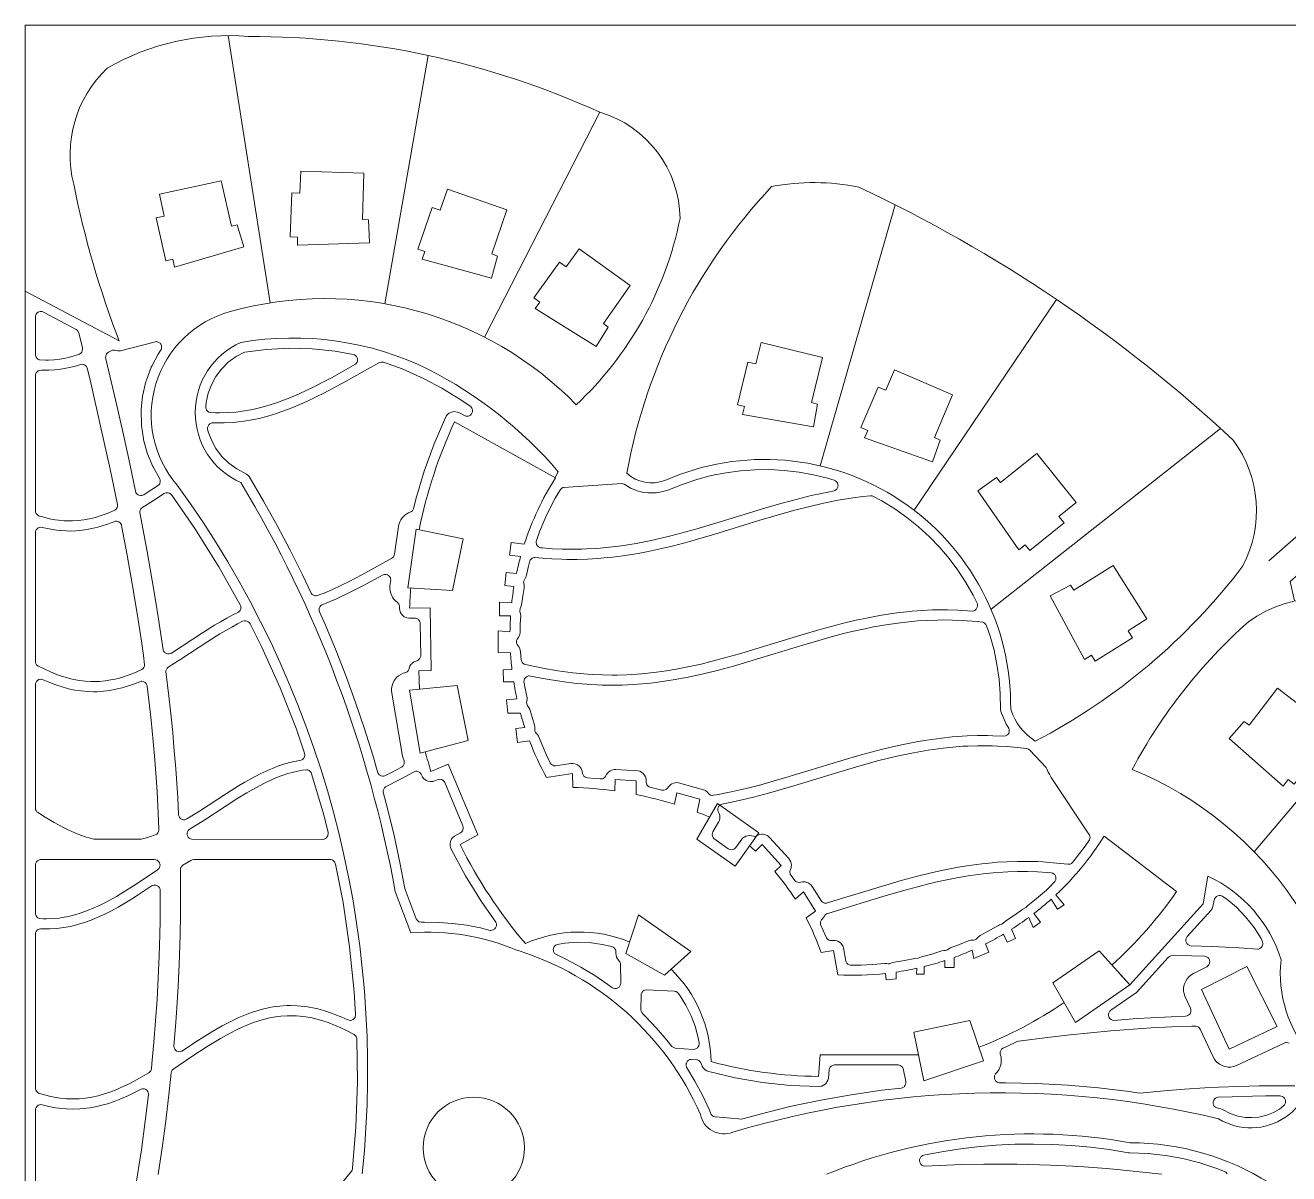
# Model space of a CAD drawing. Header units: inches. Extents: x 36 to 188, y -75 to 56.
# Drawn here: x 146.25 to 173.69, y -15.04 to 9.9 of the extents above; entities that cross this region are included whole.
import ezdxf

# ---------------------------------------------------------------- set-up
doc = ezdxf.new("R2010")
doc.units = ezdxf.units.IN
doc.layers.add('01_ORIGINAL_PLAN', color=7, linetype='CONTINUOUS', lineweight=20)
doc.layers.add('02_CONCEPT_CLOSED_AREAS', color=7, linetype='CONTINUOUS', lineweight=15)

# ---------------------------------------------------------------- blocks, each defined once
blk = doc.blocks.new('06_WAVES')
at = {"layer": '01_ORIGINAL_PLAN'}
for p, q in [((36.248, 17.906), (36.248, 55.9)), ((36.248, 55.9), (71.442, 55.9))]:
    blk.add_line(p, q, dxfattribs=at)
for points in [[(40.658, 55.675), (41.569, 49.871)], [(45, 55.245), (44.06, 49.85)], [(48.726, 54.013), (46.225, 49.126)], [(55.143, 52), (53.51, 46.333)], [(63.257, 44.272), (68.329, 48.719), (68.329, 49.231), (68.73, 49.6), (69.33, 49.6), (71.442, 51.512), (71.442, 50.696), (69.711, 49.177), (69.725, 48.651), (69.304, 48.218), (68.761, 48.218), (63.72, 43.82), (63.817, 43.397)], [(38.284, 49.049), (36.248, 50.129)], [(55.552, 45.371), (58.647, 49.945)], [(62.206, 47.145), (57.223, 43.22)], [(47.087, 44.63), (46.802, 44.667), (46.766, 44.393), (47.006, 44.362)], [(46.916, 43.993), (46.696, 44.016), (46.666, 43.73), (46.862, 43.709)], [(46.813, 43.357), (46.546, 43.371), (46.546, 43.074), (46.789, 43.074)], [(45.044, 43.247), (44.595, 43.241)], [(44.807, 41.482), (44.799, 41.881), (45.061, 41.886), (45.044, 43.247)], [(46.775, 42.728), (46.519, 42.748), (46.519, 42.277), (46.786, 42.274)], [(66.604, 42.276), (62.941, 37.945)], [(46.818, 41.908), (46.625, 41.902), (46.633, 41.638), (46.856, 41.638)], [(46.926, 41.27), (46.702, 41.249), (46.728, 40.961), (47.002, 40.962)], [(47.096, 40.651), (46.9, 40.63)], [(46.9, 40.63), (46.939, 40.324), (47.2, 40.358)], [(46.075, 38.317), (45.433, 39.849), (45.059, 39.693)], [(49.053, 39.272), (49.062, 39.519), (49.515, 39.492), (49.513, 39.194)], [(50.35, 38.981), (50.396, 39.232), (50.902, 39.093), (50.842, 38.811)], [(51.286, 38.996), (52.178, 38.364), (51.665, 37.64), (50.837, 38.227), (51.286, 38.996)], [(46.075, 38.317), (45.692, 38.109)], [(52.249, 38.111), (52.108, 37.96)], [(52.249, 38.111), (52.668, 37.654), (52.525, 37.523)], [(52.968, 36.924), (53.149, 37.079), (53.413, 36.661), (53.207, 36.514)], [(58.528, 36.918), (58.67, 36.704), (58.814, 36.799), (58.632, 37.014)], [(49.567, 36.583), (50.703, 35.787), (50.129, 35.27), (49.295, 35.742), (49.567, 36.583)], [(58.043, 36.524), (58.141, 36.305), (58.295, 36.419), (58.155, 36.608)], [(57.496, 36.162), (57.572, 35.985), (57.754, 36.063), (57.668, 36.267)], [(56.812, 35.811), (56.853, 35.634), (57.179, 35.773), (57.105, 35.949)], [(53.805, 35.806), (53.533, 35.759)], [(53.805, 35.806), (53.805, 35.806)], [(58.564, 35.106), (59.058, 34.241), (60.235, 35.059), (59.57, 35.799), (58.564, 35.106)], [(55.61, 35.419), (55.608, 35.288), (55.771, 35.288), (55.771, 35.457)], [(56.221, 35.586), (56.221, 35.439), (56.423, 35.439), (56.423, 35.655)], [(54.929, 35.306), (54.944, 35.165), (55.16, 35.189), (55.16, 35.336)], [(53.515, 33.54), (53.473, 33.07)], [(53.515, 33.54), (55.65, 33.54)]]:
    blk.add_lwpolyline(points, dxfattribs=at)
for points in [[(43.572, 51.68), (43.598, 52.69), (42.23, 52.734), (42.214, 52.252), (42.035, 52.258), (42.004, 51.303), (42.163, 51.298), (42.158, 51.123), (43.721, 51.177), (43.704, 51.675)], [(40.725, 51.537), (40.502, 52.523), (39.164, 52.23), (39.268, 51.758), (39.093, 51.72), (39.298, 50.787), (39.453, 50.821), (39.491, 50.65), (40.993, 51.087), (40.853, 51.565)], [(46.381, 50.933), (46.709, 51.889), (45.415, 52.34), (45.257, 51.885), (45.088, 51.944), (44.773, 51.041), (44.923, 50.989), (44.866, 50.824), (46.374, 50.409), (46.506, 50.889)], [(48.804, 49.422), (49.389, 50.246), (48.277, 51.045), (47.995, 50.654), (47.85, 50.758), (47.292, 49.982), (47.421, 49.889), (47.319, 49.747), (48.648, 48.921), (48.911, 49.345)], [(53.327, 47.704), (53.561, 48.687), (52.231, 49.012), (52.116, 48.544), (51.942, 48.586), (51.715, 47.658), (51.87, 47.62), (51.829, 47.45), (53.37, 47.181), (53.455, 47.672)], [(55.995, 46.944), (56.387, 47.876), (55.128, 48.415), (54.938, 47.972), (54.774, 48.042), (54.397, 47.164), (54.544, 47.101), (54.475, 46.94), (55.951, 46.422), (56.116, 46.892)], [(57.426, 45.973), (58.218, 46.601), (59.075, 45.534), (58.699, 45.232), (58.811, 45.092), (58.066, 44.493), (57.966, 44.618), (57.83, 44.508), (56.934, 45.791), (57.343, 46.076)], [(45.757, 44.748), (44.738, 44.957), (44.556, 43.684), (45.524, 43.622)], [(59.019, 43.63), (59.878, 44.165), (60.608, 43.006), (60.2, 42.749), (60.296, 42.598), (59.487, 42.088), (59.402, 42.222), (59.254, 42.129), (58.511, 43.505), (58.949, 43.742)], [(45.629, 41.562), (44.593, 41.461), (44.828, 40.095), (45.865, 40.369)], [(62.827, 40.702), (63.445, 41.502), (64.534, 40.672), (64.241, 40.288), (64.384, 40.18), (63.804, 39.42), (63.677, 39.516), (63.571, 39.377), (62.394, 40.407), (62.722, 40.782)], [(61.796, 34.957), (62.78, 35.461), (63.435, 34.152), (62.399, 33.663)], [(55.549, 34.034), (56.763, 34.283), (57.058, 33.412), (55.766, 32.976)]]:
    blk.add_lwpolyline(points, close=True, dxfattribs=at)
for points in [[(44.283, 37.084, 0.090917), (40.931, 45.968, -0.652582), (40.931, 49.011, -0.158741), (45.004, 48.425, -0.098355), (47.824, 46.203), (47.755, 46.078)], [(47.087, 44.63, -0.062406), (47.763, 46.073), (45.572, 47.29, 0.058367), (44.801, 44.944, 0.058367)], [(50.14, 46.014, -0.546754), (57.65, 41.045, 0.171391), (58.184, 40.351, 0.171391)], [(46.916, 43.993, -0.01479), (47.006, 44.362, -0.01479)], [(44.621, 43.68, 0.010358), (44.595, 43.241)], [(46.813, 43.357, -0.013879), (46.862, 43.709)], [(60.29, 39.74, -0.089338), (62.813, 42.944, -0.322066), (66.051, 42.944, -0.030946), (69.111, 38.833, -0.044664), (70.78, 33.554, -0.301674), (68.967, 31.144, -0.082145), (65.591, 31.078)], [(46.775, 42.728, -0.013523), (46.789, 43.074, -0.013523)], [(46.818, 41.908, -0.014342), (46.786, 42.274)], [(46.926, 41.27, -0.014645), (46.856, 41.638)], [(47.096, 40.651, -0.012679), (47.002, 40.962)], [(48.142, 39.35), (48.13, 39.649), (47.57, 39.561, -0.034306), (47.2, 40.358, -0.034306)], [(44.936, 40.124, 0.010564), (45.059, 39.693, 0.010564)], [(60.29, 39.74, -0.300089), (65.18, 32.538)], [(59.849, 35.488, 0.057164), (61.253, 37.088), (59.681, 38.289, -0.064319), (58.632, 37.014, -0.064319)], [(45.692, 38.109, 0.060935), (47.109, 35.956, -0.206423), (49.375, 35.99)], [(59.998, 35.322), (60.235, 35.059), (61.831, 36.816), (61.933, 37.418, -0.214593), (63.522, 35.602, 0.212382), (64.188, 33.517, -0.642649), (62.166, 32.15, 0.132984), (51.615, 31.858, -0.471407), (50.913, 32.245)], [(46.935, 35.809, 0.119192), (44.621, 36.188), (44.283, 37.084)], [(58.528, 36.918, -0.018836), (58.155, 36.608, -0.018836)], [(58.043, 36.524, -0.017658), (57.668, 36.267, -0.017658)], [(57.496, 36.162, -0.017305), (57.105, 35.949, -0.017305)], [(54.929, 35.306, -0.040089), (53.897, 35.276), (53.805, 35.806)], [(56.812, 35.811, -0.016254), (56.423, 35.655, -0.016254)], [(50.274, 35.4, -0.198705), (51.143, 33.392, 0.063223), (53.473, 33.07)], [(55.61, 35.419, -0.017778), (55.16, 35.336, -0.017778)], [(56.221, 35.586, -0.018166), (55.771, 35.457, -0.018166)], [(56.959, 33.703, 0.056142), (58.811, 34.673)], [(53.65, 30.945, -0.14301), (60.243, 31.63, -0.286424), (65.36, 28.431), (66.481, 23.89, -0.272091), (64.9, 18.954), (63.661, 17.533)]]:
    blk.add_lwpolyline(points, format="xyb", dxfattribs=at)
blk.add_circle((45.989, 31.521), 1.1, dxfattribs=at)
for centre, radius, start, end in [((40.658, 50.423), 5.252, 85.2142, 120.0956), ((41.139, 37.317), 18.339, 65.5622, 90.1344), ((39.813, 53.089), 2.593, 133.6015, 194.2753), ((48.026, 51.672), 2.444, 0.7167, 73.3418), ((57.911, 56.571), 21.019, 191.3089, 200.9684), ((53.373, 47.535), 4.948, 78.6004, 100.6499), ((61.436, 43.951), 12.326, 136.7478, 169.6154), ((40.939, 23.771), 31.601, 47.0054, 64.8874), ((43.034, 53.196), 7.583, 313.0815, 348.6437), ((42.751, 42.34), 7.624, 44.2289, 105.6047), ((41.312, 47.434), 2.33, 105.2161, 220.7715), ((60.387, 45.356), 2.599, 332.6099, 36.0186), ((49.852, 46.755), 0.794, 227.0981, 291.2465), ((22.064, 33.195), 21.619, 354.0583, 36.0319), ((51.961, 52.291), 13.465, 297.5281, 322.8549), ((47.898, 31.093), 8.26, 81.9573, 88.3074), ((47.898, 31.093), 8.26, 72.7279, 78.7214), ((47.898, 31.093), 8.26, 67.0855, 69.118), ((48.363, 33.974), 5.47, 46.7825, 48.644), ((48.363, 33.974), 5.47, 32.6388, 40.4465), ((48.363, 33.974), 5.47, 19.0436, 27.6609), ((44.996, 29.643), 6.464, 23.734, 72.5429)]:
    blk.add_arc(centre, radius, start, end, dxfattribs=at)
at = {"layer": '02_CONCEPT_CLOSED_AREAS'}
for points in [[(36.567, 48.631), (36.552, 48.635), (36.524, 48.648), (36.501, 48.667), (36.483, 48.691), (36.476, 48.705), (36.469, 48.734), (36.468, 49.564), (36.469, 49.579), (36.477, 49.609), (36.483, 49.623), (36.502, 49.647), (36.526, 49.667), (36.54, 49.674), (36.569, 49.682), (36.585, 49.684), (36.615, 49.681), (36.644, 49.67), (37.35, 49.295), (37.378, 49.275), (37.398, 49.249), (37.411, 49.217), (37.489, 48.895), (37.492, 48.863), (37.486, 48.831), (37.473, 48.802), (37.452, 48.778), (37.425, 48.76), (37.313, 48.722), (37.188, 48.688), (37.122, 48.673), (37.001, 48.651), (36.873, 48.635), (36.753, 48.627), (36.691, 48.627)], [(37.993, 48.682), (37.994, 48.714), (38.003, 48.744), (38.01, 48.757), (38.03, 48.782), (38.055, 48.8), (38.116, 48.833), (38.142, 48.844), (38.157, 48.847), (38.186, 48.847), (38.258, 48.831), (38.286, 48.83), (38.319, 48.832), (39.075, 49.028), (39.09, 49.029), (39.121, 49.025), (39.149, 49.014), (39.174, 48.995), (39.184, 48.984), (39.193, 48.971), (39.206, 48.943), (39.21, 48.913), (39.21, 48.897), (39.203, 48.867), (39.188, 48.84), (39.132, 48.757), (38.994, 48.497), (38.983, 48.472), (38.878, 48.193), (38.869, 48.166), (38.801, 47.877), (38.796, 47.849), (38.765, 47.557), (38.764, 47.529), (38.77, 47.238), (38.772, 47.21), (38.814, 46.922), (38.819, 46.896), (38.897, 46.615), (38.906, 46.589), (39.018, 46.32), (39.03, 46.295), (39.172, 46.047), (39.18, 46.018), (39.18, 45.987), (39.173, 45.958), (39.167, 45.944), (39.15, 45.92), (39.139, 45.909), (38.854, 45.726), (38.82, 45.705), (38.792, 45.693), (38.778, 45.689), (38.747, 45.688), (38.717, 45.695), (38.703, 45.701), (38.678, 45.718), (38.667, 45.729), (38.65, 45.754), (38.64, 45.783), (38.487, 46.51), (38.349, 47.137), (38.207, 47.765)], [(40.264, 47.49), (40.234, 47.501), (40.208, 47.518), (40.187, 47.542), (40.174, 47.57), (40.168, 47.601), (40.168, 47.617), (40.176, 47.71), (40.222, 47.913), (40.29, 48.09), (40.388, 48.27), (40.512, 48.434), (40.658, 48.58), (40.825, 48.704), (40.993, 48.794), (41.02, 48.801), (41.477, 48.861), (41.972, 48.888), (42.477, 48.876), (42.977, 48.824), (43.367, 48.752), (43.397, 48.743), (43.422, 48.727), (43.443, 48.704), (43.458, 48.677), (43.465, 48.647), (43.465, 48.631), (43.464, 48.616), (43.455, 48.586), (43.448, 48.573), (43.429, 48.549), (43.405, 48.53), (42.91, 48.254), (42.726, 48.156), (42.543, 48.062), (42.361, 47.973), (42.179, 47.889), (41.997, 47.812), (41.818, 47.742), (41.725, 47.709), (41.547, 47.651), (41.367, 47.6), (41.188, 47.558), (41.009, 47.525), (40.827, 47.501), (40.648, 47.487), (40.469, 47.483), (40.38, 47.484)], [(40.207, 47.135), (40.208, 47.166), (40.212, 47.182), (40.225, 47.21), (40.234, 47.223), (40.257, 47.244), (40.271, 47.252), (40.3, 47.263), (40.331, 47.266), (40.469, 47.263), (40.565, 47.264), (40.755, 47.274), (40.945, 47.294), (41.135, 47.324), (41.325, 47.363), (41.517, 47.413), (41.705, 47.47), (41.799, 47.502), (41.986, 47.571), (42.175, 47.648), (42.361, 47.73), (42.549, 47.82), (42.735, 47.913), (42.921, 48.01), (43.2, 48.163), (43.928, 48.572), (43.943, 48.579), (43.976, 48.587), (44.01, 48.585), (44.026, 48.581), (44.437, 48.436), (44.911, 48.225), (45.295, 48.017), (45.672, 47.789), (45.922, 47.619), (45.933, 47.607), (45.95, 47.581), (45.96, 47.551), (45.962, 47.535), (45.959, 47.503), (45.948, 47.473), (45.94, 47.46), (45.918, 47.436), (45.891, 47.42), (45.876, 47.414), (45.845, 47.409), (45.813, 47.413), (45.784, 47.424), (45.679, 47.482), (45.639, 47.499), (45.597, 47.508), (45.554, 47.509), (45.532, 47.506), (45.504, 47.499), (45.471, 47.485), (45.452, 47.474), (45.417, 47.445), (45.391, 47.414), (45.38, 47.396), (45.126, 46.808), (44.911, 46.214), (44.731, 45.609), (44.68, 45.396), (44.666, 45.369), (44.657, 45.358), (44.635, 45.338), (44.622, 45.331), (44.571, 45.309), (44.538, 45.292), (44.491, 45.258), (44.463, 45.233), (44.432, 45.199), (44.406, 45.162), (44.388, 45.129), (44.373, 45.095), (44.362, 45.059), (44.352, 45.012), (44.266, 44.412), (44.258, 44.382), (44.242, 44.355), (44.232, 44.343), (44.207, 44.325), (43.832, 44.114), (43.556, 43.963), (43.282, 43.821), (43.099, 43.731), (42.917, 43.647), (42.737, 43.57), (42.646, 43.534), (42.6, 43.517), (42.569, 43.509), (42.536, 43.511), (42.505, 43.521), (42.478, 43.539), (42.457, 43.564), (42.266, 43.967), (41.999, 44.501), (41.719, 45.033), (41.423, 45.564), (41.109, 46.097), (41.083, 46.127), (41.051, 46.153), (40.84, 46.266), (40.671, 46.388), (40.512, 46.545), (40.388, 46.709), (40.297, 46.874), (40.222, 47.067)], [(36.538, 45.249), (36.512, 45.265), (36.491, 45.287), (36.483, 45.3), (36.472, 45.328), (36.468, 45.358), (36.468, 48.289), (36.472, 48.321), (36.485, 48.351), (36.505, 48.376), (36.531, 48.395), (36.561, 48.406), (36.594, 48.409), (36.688, 48.407), (36.76, 48.408), (36.893, 48.416), (36.966, 48.424), (37.1, 48.444), (37.236, 48.473), (37.308, 48.492), (37.457, 48.535), (37.487, 48.537), (37.517, 48.531), (37.531, 48.526), (37.557, 48.509), (37.577, 48.487), (37.591, 48.46), (37.669, 48.134), (37.885, 47.197), (38.09, 46.261), (38.25, 45.495), (38.252, 45.462), (38.245, 45.43), (38.23, 45.402), (38.22, 45.389), (38.195, 45.368), (38.181, 45.361), (38.024, 45.296), (37.898, 45.252), (37.77, 45.213), (37.645, 45.183), (37.52, 45.16), (37.4, 45.145), (37.276, 45.137), (37.21, 45.136), (37.09, 45.14), (36.966, 45.151), (36.9, 45.16), (36.776, 45.183), (36.651, 45.214)], [(47.436, 44.553), (47.407, 44.564), (47.393, 44.572), (47.371, 44.593), (47.354, 44.62), (47.348, 44.634), (47.343, 44.665), (47.345, 44.696), (47.35, 44.711), (47.425, 44.922), (47.578, 45.276), (47.755, 45.627), (47.871, 45.82), (47.895, 45.843), (47.924, 45.859), (47.94, 45.863), (49.212, 45.945), (49.228, 45.943), (49.258, 45.932), (49.383, 45.856), (49.41, 45.842), (49.512, 45.8), (49.541, 45.79), (49.647, 45.762), (49.677, 45.756), (49.786, 45.743), (49.816, 45.742), (49.927, 45.744), (49.957, 45.746), (50.067, 45.764), (50.097, 45.771), (50.205, 45.804), (50.535, 45.937), (50.836, 46.037), (51.147, 46.119), (51.468, 46.183), (51.785, 46.225), (52.102, 46.247), (52.413, 46.25), (52.73, 46.233), (53.053, 46.196), (53.366, 46.139), (53.668, 46.066), (53.816, 46.02), (53.845, 46.007), (53.869, 45.986), (53.887, 45.96), (53.898, 45.93), (53.9, 45.898), (53.898, 45.883), (53.894, 45.867), (53.88, 45.839), (53.871, 45.826), (53.847, 45.805), (53.818, 45.791), (53.538, 45.734), (53.318, 45.685), (53.098, 45.631), (52.88, 45.574), (52.661, 45.513), (52.333, 45.418), (51.245, 45.085), (50.812, 44.957), (50.488, 44.867), (50.272, 44.811), (50.056, 44.759), (49.842, 44.711), (49.518, 44.647), (49.197, 44.596), (48.875, 44.557), (48.659, 44.539), (48.447, 44.526), (48.338, 44.522), (48.125, 44.519), (48.018, 44.52), (47.909, 44.523), (47.697, 44.532), (47.483, 44.548)], [(38.734, 45.322), (38.734, 45.338), (38.741, 45.37), (38.757, 45.399), (38.779, 45.423), (39.035, 45.58), (39.265, 45.728), (39.279, 45.735), (39.308, 45.745), (39.339, 45.747), (39.354, 45.745), (39.383, 45.735), (39.409, 45.719), (39.43, 45.696), (39.931, 44.972), (40.454, 44.138), (40.917, 43.316), (40.929, 43.286), (40.933, 43.254), (40.927, 43.221), (40.914, 43.192), (40.904, 43.179), (40.88, 43.157), (40.756, 43.095), (40.623, 43.023), (40.49, 42.947), (40.358, 42.868), (40.094, 42.702), (39.442, 42.277), (39.406, 42.256), (39.376, 42.247), (39.344, 42.246), (39.313, 42.254), (39.299, 42.261), (39.273, 42.279), (39.262, 42.291), (39.253, 42.304), (39.241, 42.334), (39.134, 43.056), (39.084, 43.371), (39.006, 43.841), (38.895, 44.47)], [(46.972, 42.392), (46.928, 42.45), (46.917, 42.479), (46.914, 42.495), (46.915, 42.526), (46.919, 42.542), (46.932, 42.571), (46.957, 42.605), (46.978, 42.642), (46.99, 42.679), (46.994, 42.703), (46.999, 42.894), (47.008, 43.083), (47.003, 43.124), (46.992, 43.159), (46.989, 43.19), (46.993, 43.22), (46.998, 43.234), (47.014, 43.267), (47.028, 43.309), (47.053, 43.504), (47.08, 43.675), (47.082, 43.716), (47.08, 43.737), (47.073, 43.777), (47.072, 43.809), (47.08, 43.839), (47.108, 43.886), (47.125, 43.925), (47.173, 44.127), (47.21, 44.268), (47.217, 44.281), (47.235, 44.306), (47.26, 44.325), (47.273, 44.332), (47.303, 44.341), (47.318, 44.342), (47.572, 44.32), (47.684, 44.313), (47.903, 44.303), (48.013, 44.3), (48.235, 44.3), (48.456, 44.306), (48.676, 44.319), (48.895, 44.338), (49.007, 44.35), (49.227, 44.378), (49.557, 44.431), (49.777, 44.473), (50.105, 44.544), (50.326, 44.598), (50.653, 44.684), (50.872, 44.745), (51.2, 44.842), (52.179, 45.142), (52.504, 45.239), (52.936, 45.361), (53.259, 45.444), (53.584, 45.519), (53.906, 45.583), (54.229, 45.635), (54.442, 45.663), (54.606, 45.681), (54.641, 45.679), (54.658, 45.674), (54.851, 45.573), (55.135, 45.397), (55.396, 45.213), (55.648, 45.01), (55.89, 44.787), (56.112, 44.556), (56.314, 44.318), (56.504, 44.063), (56.678, 43.797), (56.835, 43.521), (56.919, 43.351), (56.929, 43.322), (56.931, 43.306), (56.931, 43.29), (56.924, 43.259), (56.918, 43.245), (56.9, 43.219), (56.877, 43.198), (56.863, 43.191), (56.848, 43.185), (56.817, 43.179), (56.501, 43.198), (56.279, 43.204), (56.168, 43.204), (55.949, 43.201), (55.727, 43.19), (55.507, 43.174), (55.396, 43.163), (55.176, 43.137), (54.846, 43.088), (54.516, 43.026), (54.296, 42.979), (54.077, 42.928), (53.858, 42.872), (53.531, 42.783), (53.094, 42.656), (52.115, 42.355), (51.79, 42.258), (51.465, 42.166), (51.141, 42.081), (50.925, 42.028), (50.711, 41.98), (50.387, 41.917), (50.172, 41.881), (49.959, 41.851), (49.638, 41.816), (49.423, 41.801), (49.315, 41.795), (49.102, 41.789), (48.995, 41.788), (48.779, 41.791), (48.567, 41.801), (48.458, 41.808), (48.138, 41.838), (47.814, 41.881), (47.492, 41.937), (47.278, 41.98), (47.11, 42.018), (47.082, 42.028), (47.057, 42.045), (47.037, 42.068), (47.024, 42.095), (47.017, 42.125), (47.006, 42.289), (46.998, 42.332), (46.99, 42.356)], [(36.518, 41.99), (36.494, 42.012), (36.485, 42.026), (36.472, 42.056), (36.468, 42.088), (36.468, 44.879), (36.472, 44.91), (36.484, 44.939), (36.503, 44.963), (36.527, 44.983), (36.556, 44.995), (36.587, 44.999), (36.618, 44.995), (36.729, 44.968), (36.802, 44.954), (36.935, 44.933), (37.007, 44.925), (37.141, 44.917), (37.213, 44.916), (37.347, 44.92), (37.419, 44.926), (37.489, 44.933), (37.623, 44.954), (37.695, 44.968), (37.827, 45.001), (37.899, 45.021), (38.032, 45.065), (38.192, 45.125), (38.206, 45.128), (38.237, 45.129), (38.266, 45.122), (38.28, 45.115), (38.305, 45.098), (38.324, 45.075), (38.337, 45.047), (38.341, 45.033), (38.462, 44.391), (38.572, 43.768), (38.65, 43.3), (38.699, 42.989), (38.769, 42.522), (38.813, 42.211), (38.838, 42.01), (38.835, 41.98), (38.824, 41.952), (38.806, 41.928), (38.782, 41.908), (38.673, 41.858), (38.547, 41.807), (38.481, 41.782), (38.358, 41.742), (38.293, 41.723), (38.171, 41.693), (38.109, 41.681), (37.981, 41.661), (37.861, 41.649), (37.799, 41.646), (37.675, 41.646), (37.551, 41.654), (37.423, 41.669), (37.299, 41.692), (37.236, 41.706), (37.114, 41.74), (36.986, 41.781), (36.799, 41.855), (36.67, 41.913)], [(42.633, 43.176), (42.628, 43.208), (42.632, 43.24), (42.637, 43.255), (42.645, 43.27), (42.665, 43.295), (42.691, 43.315), (42.82, 43.367), (43.006, 43.446), (43.288, 43.578), (43.567, 43.72), (44.021, 43.966), (44.052, 43.974), (44.083, 43.974), (44.113, 43.965), (44.14, 43.949), (44.162, 43.927), (44.177, 43.899), (44.182, 43.885), (44.186, 43.853), (44.169, 43.729), (44.167, 43.675), (44.173, 43.616), (44.186, 43.563), (44.21, 43.506), (44.227, 43.476), (44.249, 43.445), (44.285, 43.404), (44.341, 43.357), (44.361, 43.331), (44.368, 43.316), (44.376, 43.284), (44.375, 43.23), (44.381, 43.188), (44.395, 43.149), (44.417, 43.112), (44.445, 43.081), (44.478, 43.055), (44.496, 43.045), (44.535, 43.029), (44.577, 43.022), (44.722, 43.022), (44.753, 43.014), (44.78, 42.999), (44.792, 42.989), (44.811, 42.964), (44.818, 42.95), (44.827, 42.92), (44.828, 42.904), (44.837, 42.212), (44.836, 42.197), (44.828, 42.166), (44.813, 42.139), (44.791, 42.116), (44.763, 42.1), (44.731, 42.09), (44.692, 42.073), (44.659, 42.05), (44.64, 42.033), (44.625, 42.015), (44.603, 41.981), (44.594, 41.961), (44.58, 41.912), (44.573, 41.897), (44.564, 41.883), (44.541, 41.86), (44.512, 41.844), (44.455, 41.826), (44.402, 41.801), (44.356, 41.771), (44.312, 41.732), (44.287, 41.703), (44.266, 41.674), (44.239, 41.626), (44.216, 41.563), (44.204, 41.497), (44.203, 41.442), (44.208, 41.394), (44.444, 40.029), (44.455, 39.982), (44.475, 39.927), (44.479, 39.911), (44.479, 39.878), (44.476, 39.863), (44.464, 39.833), (44.454, 39.819), (44.431, 39.797), (44.418, 39.788), (44.202, 39.673), (44.057, 39.599), (44.025, 39.593), (44.009, 39.593), (43.978, 39.599), (43.949, 39.614), (43.936, 39.624), (43.916, 39.649), (43.908, 39.664), (43.795, 40.051), (43.616, 40.62), (43.422, 41.194), (43.217, 41.754), (42.999, 42.314), (42.768, 42.869)], [(39.303, 41.867), (39.304, 41.882), (39.312, 41.912), (39.327, 41.939), (39.348, 41.961), (39.624, 42.133), (40.214, 42.517), (40.473, 42.681), (40.602, 42.758), (40.731, 42.831), (40.857, 42.899), (40.969, 42.955), (40.999, 42.965), (41.03, 42.967), (41.06, 42.961), (41.088, 42.947), (41.112, 42.927), (41.129, 42.901), (41.378, 42.409), (41.781, 41.512), (42.137, 40.61), (42.315, 40.093), (42.321, 40.062), (42.321, 40.046), (42.315, 40.015), (42.3, 39.986), (42.291, 39.974), (42.266, 39.953), (42.237, 39.94), (42.094, 39.912), (42.021, 39.895), (41.886, 39.858), (41.75, 39.813), (41.617, 39.762), (41.548, 39.733), (41.348, 39.64), (41.146, 39.534), (41.013, 39.458), (40.881, 39.379), (40.617, 39.213), (40.029, 38.83), (39.758, 38.662), (39.73, 38.65), (39.715, 38.646), (39.684, 38.646), (39.654, 38.653), (39.627, 38.668), (39.615, 38.677), (39.596, 38.701), (39.583, 38.729), (39.577, 38.759), (39.558, 39.124), (39.539, 39.44), (39.516, 39.754), (39.478, 40.226), (39.45, 40.541), (39.402, 41.013), (39.367, 41.327)], [(47.079, 41.645), (47.082, 41.676), (47.086, 41.691), (47.092, 41.706), (47.11, 41.731), (47.134, 41.751), (47.148, 41.758), (47.178, 41.768), (47.193, 41.77), (47.224, 41.767), (47.452, 41.721), (47.671, 41.682), (48.001, 41.633), (48.221, 41.607), (48.333, 41.597), (48.552, 41.581), (48.662, 41.575), (48.774, 41.571), (48.995, 41.568), (49.214, 41.571), (49.326, 41.575), (49.545, 41.588), (49.656, 41.597), (49.767, 41.607), (49.987, 41.633), (50.317, 41.681), (50.646, 41.742), (50.976, 41.814), (51.304, 41.895), (51.632, 41.984), (51.96, 42.079), (53.157, 42.445), (53.481, 42.541), (53.697, 42.601), (54.021, 42.687), (54.237, 42.74), (54.453, 42.788), (54.668, 42.832), (54.991, 42.889), (55.311, 42.932), (55.633, 42.963), (55.847, 42.976), (56.063, 42.983), (56.17, 42.984), (56.383, 42.982), (56.598, 42.973), (56.811, 42.958), (56.92, 42.948), (57.042, 42.934), (57.057, 42.929), (57.083, 42.915), (57.105, 42.895), (57.114, 42.883), (57.127, 42.856), (57.203, 42.634), (57.288, 42.326), (57.352, 42.02), (57.398, 41.701), (57.424, 41.379), (57.431, 41.042), (57.435, 41), (57.448, 40.96), (57.535, 40.754), (57.553, 40.721), (57.609, 40.631), (57.619, 40.601), (57.62, 40.57), (57.614, 40.54), (57.608, 40.526), (57.59, 40.5), (57.579, 40.489), (57.553, 40.472), (57.539, 40.466), (57.509, 40.46), (57.259, 40.47), (57.148, 40.472), (56.929, 40.472), (56.707, 40.465), (56.597, 40.459), (56.378, 40.443), (56.156, 40.42), (55.827, 40.375), (55.606, 40.338), (55.276, 40.273), (55.056, 40.224), (54.838, 40.17), (54.619, 40.113), (54.4, 40.053), (53.963, 39.926), (52.768, 39.56), (52.443, 39.466), (52.227, 39.407), (51.903, 39.324), (51.581, 39.25), (51.258, 39.187), (51.196, 39.176), (51.163, 39.175), (51.132, 39.182), (51.103, 39.198), (51.091, 39.209), (51.055, 39.251), (51.038, 39.266), (51.02, 39.278), (50.981, 39.298), (50.433, 39.449), (50.39, 39.452), (50.366, 39.45), (50.327, 39.441), (50.288, 39.424), (50.267, 39.41), (50.237, 39.384), (50.223, 39.368), (50.199, 39.332), (50.177, 39.31), (50.149, 39.294), (50.119, 39.286), (50.103, 39.285), (50.072, 39.289), (49.811, 39.356), (49.797, 39.362), (49.771, 39.382), (49.751, 39.407), (49.744, 39.421), (49.736, 39.452), (49.734, 39.513), (49.731, 39.535), (49.718, 39.577), (49.696, 39.616), (49.668, 39.65), (49.633, 39.677), (49.593, 39.697), (49.55, 39.709), (49.075, 39.738), (49.035, 39.737), (49.01, 39.732), (48.986, 39.725), (48.949, 39.708), (48.914, 39.681), (48.885, 39.649), (48.873, 39.631), (48.845, 39.579), (48.824, 39.557), (48.797, 39.541), (48.783, 39.535), (48.768, 39.532), (48.737, 39.531), (48.614, 39.543), (48.46, 39.554), (48.43, 39.56), (48.403, 39.574), (48.379, 39.594), (48.362, 39.619), (48.352, 39.648), (48.344, 39.701), (48.337, 39.721), (48.319, 39.761), (48.307, 39.779), (48.278, 39.812), (48.245, 39.836), (48.223, 39.848), (48.182, 39.862), (48.139, 39.868), (48.096, 39.866), (47.762, 39.814), (47.731, 39.817), (47.703, 39.828), (47.69, 39.836), (47.667, 39.856), (47.65, 39.882), (47.57, 40.047), (47.486, 40.238), (47.395, 40.46), (47.37, 40.497), (47.341, 40.528), (47.331, 40.542), (47.317, 40.572), (47.312, 40.605), (47.316, 40.654), (47.311, 40.697), (47.257, 40.87), (47.214, 41.021), (47.198, 41.062), (47.187, 41.081), (47.156, 41.121), (47.148, 41.136), (47.138, 41.167), (47.136, 41.2), (47.145, 41.25), (47.145, 41.294), (47.104, 41.496)], [(36.511, 38.808), (36.5, 38.819), (36.483, 38.843), (36.472, 38.871), (36.468, 38.901), (36.468, 41.576), (36.472, 41.608), (36.484, 41.637), (36.494, 41.651), (36.517, 41.673), (36.545, 41.688), (36.576, 41.696), (36.608, 41.695), (36.638, 41.685), (36.778, 41.625), (36.915, 41.573), (37.051, 41.529), (37.187, 41.492), (37.324, 41.463), (37.461, 41.442), (37.596, 41.429), (37.733, 41.425), (37.806, 41.426), (37.944, 41.435), (38.08, 41.452), (38.217, 41.478), (38.351, 41.511), (38.487, 41.552), (38.623, 41.6), (38.733, 41.644), (38.763, 41.653), (38.779, 41.654), (38.81, 41.649), (38.839, 41.637), (38.852, 41.628), (38.875, 41.606), (38.883, 41.593), (38.89, 41.578), (38.898, 41.548), (38.948, 41.121), (38.981, 40.81), (39.026, 40.343), (39.053, 40.032), (39.089, 39.566), (39.11, 39.255), (39.143, 38.632), (39.151, 38.419), (39.143, 38.387), (39.127, 38.358), (39.104, 38.335), (39.09, 38.326), (39.067, 38.316), (38.944, 38.272), (38.881, 38.252), (38.765, 38.221), (37.74, 38.221), (37.634, 38.249), (37.571, 38.269), (37.448, 38.312), (37.322, 38.363), (37.193, 38.421), (37.065, 38.484), (36.873, 38.588), (36.681, 38.701)], [(51.299, 38.823), (51.291, 38.852), (51.29, 38.867), (51.291, 38.882), (51.298, 38.912), (51.312, 38.939), (51.322, 38.951), (51.345, 38.97), (51.373, 38.983), (51.626, 39.035), (51.846, 39.084), (52.065, 39.137), (52.393, 39.224), (52.611, 39.285), (52.939, 39.382), (53.918, 39.682), (54.352, 39.811), (54.784, 39.929), (55, 39.984), (55.214, 40.034), (55.538, 40.102), (55.859, 40.158), (56.181, 40.202), (56.397, 40.224), (56.61, 40.24), (56.718, 40.245), (56.931, 40.252), (57.038, 40.253), (57.254, 40.25), (57.361, 40.246), (57.574, 40.234), (57.788, 40.216), (57.993, 40.193), (58.025, 40.184), (58.04, 40.177), (58.066, 40.156), (58.419, 39.78), (58.438, 39.754), (58.466, 39.682), (58.49, 39.632), (58.529, 39.565), (59.351, 38.334), (59.359, 38.32), (59.371, 38.29), (59.374, 38.257), (59.372, 38.241), (59.361, 38.21), (59.269, 38.071), (59.025, 37.755), (58.982, 37.708), (58.969, 37.698), (58.939, 37.684), (58.906, 37.679), (58.889, 37.679), (58.57, 37.713), (58.351, 37.729), (58.24, 37.735), (58.018, 37.741), (57.797, 37.741), (57.577, 37.734), (57.358, 37.721), (57.246, 37.712), (57.026, 37.689), (56.695, 37.645), (56.475, 37.608), (56.147, 37.543), (55.926, 37.493), (55.597, 37.412), (55.27, 37.323), (54.942, 37.228), (53.665, 36.838), (53.65, 36.835), (53.619, 36.834), (53.604, 36.836), (53.575, 36.847), (53.562, 36.855), (53.539, 36.876), (53.335, 37.197), (53.308, 37.231), (53.274, 37.26), (53.255, 37.272), (53.224, 37.285), (53.193, 37.295), (53.171, 37.298), (53.126, 37.298), (53.058, 37.285), (53.028, 37.287), (52.999, 37.296), (52.986, 37.304), (52.963, 37.323), (52.879, 37.433), (52.863, 37.462), (52.858, 37.477), (52.854, 37.51), (52.856, 37.526), (52.86, 37.542), (52.882, 37.601), (52.886, 37.626), (52.888, 37.666), (52.885, 37.687), (52.875, 37.729), (52.856, 37.768), (52.83, 37.802), (52.412, 38.259), (52.382, 38.286), (52.362, 38.3), (52.324, 38.318), (52.303, 38.324), (52.261, 38.33), (52.24, 38.331), (52.198, 38.325), (52.177, 38.319), (52.124, 38.293), (52.093, 38.285), (52.061, 38.286), (52.027, 38.294), (51.984, 38.3), (51.941, 38.297), (51.899, 38.286), (51.86, 38.267), (51.828, 38.242), (51.811, 38.224), (51.682, 38.045), (51.661, 38.022), (51.634, 38.005), (51.604, 37.996), (51.589, 37.994), (51.557, 37.997), (51.528, 38.008), (51.515, 38.016), (51.205, 38.237), (51.185, 38.262), (51.172, 38.291), (51.167, 38.323), (51.171, 38.355), (51.184, 38.385), (51.314, 38.61), (51.323, 38.634), (51.332, 38.674), (51.334, 38.696), (51.331, 38.74), (51.319, 38.782)], [(39.867, 38.221), (39.836, 38.229), (39.809, 38.245), (39.787, 38.267), (39.772, 38.294), (39.766, 38.308), (39.762, 38.339), (39.763, 38.355), (39.771, 38.385), (39.786, 38.412), (39.808, 38.434), (40.147, 38.644), (40.866, 39.111), (41.06, 39.231), (41.252, 39.341), (41.446, 39.443), (41.637, 39.532), (41.761, 39.582), (41.826, 39.607), (41.949, 39.647), (42.012, 39.665), (42.077, 39.682), (42.199, 39.709), (42.264, 39.72), (42.354, 39.731), (42.384, 39.726), (42.412, 39.715), (42.436, 39.696), (42.455, 39.672), (42.467, 39.645), (42.729, 38.753), (42.823, 38.369), (42.826, 38.338), (42.822, 38.307), (42.816, 38.293), (42.801, 38.266), (42.79, 38.254), (42.766, 38.236), (42.737, 38.224), (42.706, 38.22)], [(44.024, 39.246), (44.024, 39.278), (44.033, 39.31), (44.051, 39.337), (44.075, 39.359), (44.397, 39.527), (44.681, 39.682), (44.711, 39.694), (44.727, 39.697), (44.743, 39.697), (44.774, 39.692), (44.789, 39.687), (44.816, 39.67), (44.838, 39.646), (44.846, 39.633), (44.865, 39.589), (44.876, 39.57), (44.904, 39.537), (44.937, 39.51), (44.956, 39.499), (44.996, 39.482), (45.041, 39.474), (45.082, 39.474), (45.103, 39.477), (45.144, 39.49), (45.219, 39.52), (45.251, 39.524), (45.282, 39.52), (45.296, 39.516), (45.324, 39.5), (45.346, 39.478), (45.362, 39.451), (45.754, 38.515), (45.762, 38.485), (45.762, 38.453), (45.753, 38.422), (45.746, 38.408), (45.726, 38.383), (45.7, 38.364), (45.568, 38.291), (45.535, 38.263), (45.508, 38.23), (45.488, 38.192), (45.481, 38.172), (45.473, 38.13), (45.473, 38.087), (45.481, 38.045), (45.498, 38.005), (45.809, 37.424), (46.147, 36.874), (46.466, 36.418), (46.473, 36.404), (46.479, 36.374), (46.479, 36.343), (46.475, 36.328), (46.463, 36.3), (46.444, 36.276), (46.432, 36.266), (46.406, 36.251), (46.391, 36.246), (46.361, 36.242), (46.345, 36.243), (46.132, 36.296), (45.83, 36.354), (45.524, 36.395), (45.23, 36.417), (44.921, 36.421), (44.843, 36.419), (44.813, 36.425), (44.799, 36.431), (44.774, 36.448), (44.764, 36.458), (44.746, 36.483), (44.74, 36.496), (44.499, 37.134), (44.494, 37.154), (44.385, 37.718), (44.258, 38.302), (44.117, 38.887)], [(36.567, 36.499), (36.538, 36.508), (36.524, 36.515), (36.501, 36.534), (36.483, 36.559), (36.476, 36.573), (36.469, 36.602), (36.468, 36.617), (36.468, 37.66), (36.472, 37.691), (36.484, 37.72), (36.493, 37.733), (36.515, 37.755), (36.542, 37.771), (36.572, 37.779), (36.588, 37.78), (39.054, 37.78), (39.085, 37.776), (39.113, 37.764), (39.126, 37.756), (39.148, 37.734), (39.164, 37.707), (39.173, 37.678), (39.174, 37.66), (39.171, 37.63), (39.166, 37.616), (39.153, 37.589), (39.143, 37.577), (39.121, 37.558), (38.653, 37.245), (38.369, 37.065), (38.228, 36.981), (38.087, 36.902), (37.947, 36.828), (37.809, 36.761), (37.738, 36.729), (37.601, 36.672), (37.463, 36.622), (37.323, 36.579), (37.185, 36.545), (37.052, 36.52), (36.984, 36.51), (36.848, 36.498), (36.708, 36.493), (36.64, 36.494)], [(39.648, 33.62), (39.618, 33.609), (39.586, 33.607), (39.57, 33.61), (39.54, 33.62), (39.514, 33.638), (39.494, 33.662), (39.48, 33.691), (39.475, 33.722), (39.516, 34.246), (39.539, 34.561), (39.567, 35.033), (39.589, 35.504), (39.61, 36.134), (39.618, 36.606), (39.62, 37.079), (39.616, 37.553), (39.619, 37.583), (39.63, 37.612), (39.638, 37.625), (39.659, 37.647), (39.672, 37.656), (39.845, 37.763), (39.875, 37.776), (39.907, 37.78), (42.867, 37.78), (42.882, 37.779), (42.911, 37.772), (42.937, 37.757), (42.949, 37.748), (42.968, 37.725), (42.981, 37.698), (42.985, 37.683), (43.149, 36.85), (43.293, 35.884), (43.394, 34.907), (43.423, 34.414), (43.423, 34.399), (43.416, 34.369), (43.41, 34.354), (43.393, 34.329), (43.37, 34.308), (43.342, 34.294), (43.312, 34.288), (43.281, 34.29), (43.252, 34.299), (43.12, 34.36), (42.974, 34.419), (42.897, 34.448), (42.752, 34.496), (42.604, 34.537), (42.526, 34.555), (42.38, 34.582), (42.304, 34.592), (42.151, 34.606), (42.005, 34.61), (41.929, 34.608), (41.776, 34.598), (41.63, 34.579), (41.554, 34.565), (41.402, 34.531), (41.257, 34.49), (41.18, 34.465), (41.106, 34.438), (40.96, 34.381), (40.885, 34.349), (40.738, 34.28), (40.521, 34.167), (40.301, 34.041), (40.013, 33.86)], [(53.523, 36.371), (53.518, 36.401), (53.521, 36.431), (53.525, 36.446), (53.538, 36.473), (53.589, 36.529), (53.624, 36.58), (53.648, 36.599), (53.677, 36.612), (54.896, 36.985), (55.329, 37.111), (55.653, 37.199), (55.868, 37.253), (56.085, 37.304), (56.3, 37.35), (56.515, 37.391), (56.729, 37.427), (57.052, 37.471), (57.267, 37.493), (57.479, 37.508), (57.588, 37.514), (57.8, 37.521), (58.015, 37.521), (58.229, 37.515), (58.443, 37.503), (58.539, 37.494), (58.569, 37.483), (58.596, 37.465), (58.607, 37.453), (58.623, 37.426), (58.632, 37.395), (58.633, 37.363), (58.63, 37.347), (58.618, 37.317), (58.609, 37.304), (58.477, 37.17), (58.441, 37.127), (58.429, 37.116), (58.383, 37.083), (58.203, 36.928), (58.019, 36.781), (57.978, 36.741), (57.964, 36.73), (57.914, 36.702), (57.733, 36.573), (57.548, 36.452), (57.531, 36.439), (57.489, 36.399), (57.475, 36.389), (57.461, 36.381), (57.406, 36.362), (57.386, 36.352), (57.198, 36.246), (56.985, 36.134), (56.951, 36.106), (56.916, 36.066), (56.904, 36.055), (56.875, 36.039), (56.844, 36.031), (56.787, 36.03), (56.745, 36.021), (56.536, 35.934), (56.346, 35.862), (56.306, 35.842), (56.277, 35.822), (56.249, 35.81), (56.233, 35.807), (56.197, 35.804), (56.154, 35.795), (55.935, 35.728), (55.716, 35.67), (55.643, 35.642), (55.565, 35.634), (55.345, 35.59), (55.126, 35.554), (55.083, 35.542), (55.048, 35.527), (55.019, 35.519), (54.989, 35.519), (54.951, 35.525), (54.909, 35.526), (54.654, 35.503), (54.405, 35.49), (54.186, 35.488), (54.171, 35.489), (54.141, 35.496), (54.114, 35.511), (54.092, 35.532), (54.083, 35.545), (54.07, 35.573), (54.017, 35.865), (54.002, 35.905), (53.979, 35.942), (53.96, 35.962), (53.932, 35.986), (53.897, 36.006), (53.874, 36.015), (53.841, 36.023), (53.811, 36.026), (53.754, 36.022), (53.722, 36.026), (53.693, 36.038), (53.667, 36.057), (53.648, 36.082), (53.641, 36.097), (53.588, 36.226)], [(36.537, 32.71), (36.511, 32.727), (36.491, 32.748), (36.476, 32.775), (36.469, 32.804), (36.468, 32.819), (36.468, 36.157), (36.472, 36.189), (36.485, 36.218), (36.505, 36.244), (36.531, 36.262), (36.546, 36.269), (36.577, 36.276), (36.707, 36.273), (36.782, 36.274), (36.933, 36.283), (37.083, 36.302), (37.232, 36.33), (37.311, 36.348), (37.456, 36.389), (37.533, 36.414), (37.678, 36.466), (37.826, 36.527), (37.973, 36.595), (38.121, 36.67), (38.266, 36.75), (38.412, 36.834), (38.557, 36.923), (38.7, 37.014), (39.007, 37.215), (39.038, 37.225), (39.07, 37.227), (39.086, 37.224), (39.116, 37.213), (39.142, 37.194), (39.162, 37.169), (39.175, 37.14), (39.18, 37.108), (39.179, 36.767), (39.176, 36.456), (39.17, 36.145), (39.156, 35.679), (39.128, 35.056), (39.11, 34.745), (39.078, 34.279), (39.04, 33.813), (38.997, 33.346), (38.986, 33.239), (38.979, 33.208), (38.972, 33.194), (38.953, 33.168), (38.929, 33.148), (38.731, 33.032), (38.519, 32.918), (38.312, 32.82), (38.24, 32.789), (38.104, 32.736), (37.967, 32.69), (37.829, 32.652), (37.693, 32.621), (37.553, 32.599), (37.416, 32.586), (37.28, 32.582), (37.144, 32.587), (37.008, 32.6), (36.872, 32.621), (36.803, 32.635), (36.669, 32.669)], [(61.556, 35.909), (61.525, 35.918), (61.498, 35.935), (61.476, 35.959), (61.468, 35.973), (61.461, 35.988), (61.455, 36.019), (61.457, 36.052), (61.467, 36.082), (61.486, 36.108), (62.007, 36.684), (62.029, 36.72), (62.044, 36.759), (62.069, 36.899), (62.078, 36.93), (62.095, 36.957), (62.118, 36.978), (62.147, 36.992), (62.178, 36.999), (62.21, 36.997), (62.24, 36.987), (62.343, 36.919), (62.553, 36.744), (62.752, 36.54), (62.936, 36.305), (63.088, 36.063), (63.121, 35.994), (63.127, 35.963), (63.126, 35.947), (63.12, 35.916), (63.114, 35.902), (63.096, 35.876), (63.073, 35.855), (63.059, 35.848), (63.029, 35.838), (63.013, 35.836), (62.614, 35.863), (62.319, 35.88), (62.024, 35.893)], [(47.77, 35.723), (47.745, 35.744), (47.736, 35.756), (47.721, 35.785), (47.717, 35.8), (47.715, 35.832), (47.717, 35.848), (47.728, 35.878), (47.746, 35.904), (47.77, 35.925), (47.799, 35.938), (47.969, 35.968), (48.236, 35.986), (48.503, 35.977), (48.78, 35.939), (48.985, 35.889), (49.013, 35.879), (49.038, 35.861), (49.058, 35.837), (49.065, 35.824), (49.071, 35.81), (49.076, 35.78), (49.075, 35.746), (49.078, 35.703), (49.09, 35.662), (49.109, 35.623), (49.163, 35.558), (49.176, 35.528), (49.179, 35.512), (49.18, 35.097), (49.176, 35.066), (49.171, 35.051), (49.164, 35.037), (49.145, 35.012), (49.133, 35.002), (49.106, 34.986), (49.091, 34.981), (49.06, 34.977), (49.045, 34.978), (49.014, 34.986), (48.987, 35.002), (48.901, 35.067), (48.618, 35.26), (48.315, 35.444), (48.002, 35.612)], [(59.889, 34.288), (59.858, 34.294), (59.83, 34.307), (59.806, 34.327), (59.788, 34.353), (59.782, 34.367), (59.775, 34.398), (59.776, 34.429), (59.786, 34.459), (59.803, 34.486), (59.826, 34.507), (60.38, 34.893), (61.073, 35.654), (61.099, 35.676), (61.13, 35.689), (61.163, 35.694), (61.575, 35.688), (61.857, 35.68), (61.872, 35.678), (61.903, 35.669), (61.929, 35.652), (61.951, 35.629), (61.966, 35.601), (61.97, 35.586), (61.972, 35.57), (61.971, 35.539), (61.962, 35.509), (61.954, 35.495), (61.934, 35.471), (61.908, 35.453), (61.618, 35.304), (61.564, 35.271), (61.519, 35.232), (61.484, 35.192), (61.453, 35.143), (61.431, 35.094), (61.414, 35.038), (61.407, 34.985), (61.407, 34.926), (61.415, 34.873), (61.425, 34.837), (61.438, 34.802), (61.555, 34.55), (61.565, 34.52), (61.566, 34.504), (61.564, 34.473), (61.553, 34.443), (61.534, 34.418), (61.51, 34.398), (61.481, 34.385), (61.45, 34.38), (61.133, 34.368), (60.691, 34.346), (60.395, 34.327)], [(49.621, 34.849), (49.624, 34.865), (49.637, 34.895), (49.658, 34.92), (49.684, 34.939), (49.699, 34.945), (49.731, 34.952), (50.342, 34.923), (50.372, 34.918), (50.386, 34.913), (50.412, 34.897), (50.423, 34.887), (50.459, 34.84), (50.595, 34.621), (50.708, 34.39), (50.794, 34.16), (50.862, 33.911), (50.881, 33.799), (50.882, 33.768), (50.875, 33.738), (50.861, 33.711), (50.851, 33.699), (50.84, 33.688), (50.815, 33.671), (50.785, 33.661), (50.755, 33.659), (50.363, 33.688), (50.331, 33.696), (50.316, 33.703), (50.289, 33.722), (50.183, 33.858), (49.96, 34.118), (49.717, 34.374), (49.658, 34.43), (49.637, 34.456), (49.624, 34.486), (49.62, 34.518)], [(50.609, 33.272), (50.601, 33.302), (50.6, 33.332), (50.602, 33.348), (50.606, 33.362), (50.621, 33.39), (50.63, 33.402), (50.654, 33.422), (50.681, 33.435), (50.712, 33.441), (50.836, 33.433), (50.851, 33.429), (50.878, 33.415), (50.902, 33.395), (50.919, 33.369), (50.946, 33.295), (50.968, 33.258), (50.998, 33.227), (51.017, 33.212), (51.052, 33.192), (51.093, 33.178), (51.667, 33.042), (52.261, 32.94), (52.861, 32.876), (53.485, 32.85), (53.526, 32.856), (53.546, 32.862), (53.584, 32.88), (53.62, 32.906), (53.647, 32.935), (53.659, 32.952), (53.678, 32.989), (53.69, 33.029), (53.707, 33.211), (53.714, 33.242), (53.729, 33.271), (53.752, 33.294), (53.779, 33.311), (53.794, 33.316), (53.826, 33.32), (55.216, 33.319), (55.247, 33.31), (55.275, 33.293), (55.298, 33.269), (55.313, 33.24), (55.371, 32.959), (55.374, 32.929), (55.372, 32.913), (55.362, 32.884), (55.346, 32.858), (55.336, 32.847), (55.311, 32.829), (55.282, 32.818), (54.849, 32.769), (54.189, 32.674), (53.525, 32.556), (52.857, 32.415), (52.207, 32.254), (51.835, 32.149), (51.808, 32.145), (51.742, 32.149), (51.238, 32.19), (51.222, 32.192), (51.193, 32.203), (51.167, 32.221), (51.147, 32.246), (51.139, 32.259), (51.112, 32.339), (50.958, 32.664), (50.793, 32.969)], [(62.125, 32.385), (62.097, 32.4), (62.074, 32.421), (62.065, 32.433), (62.057, 32.447), (62.048, 32.477), (62.046, 32.508), (62.053, 32.539), (62.059, 32.553), (62.077, 32.579), (62.088, 32.589), (62.101, 32.599), (62.129, 32.612), (62.16, 32.618), (62.464, 32.631), (62.902, 32.643), (63.195, 32.646), (63.503, 32.646), (63.518, 32.645), (63.548, 32.637), (63.575, 32.621), (63.597, 32.599), (63.605, 32.586), (63.617, 32.558), (63.62, 32.542), (63.622, 32.527), (63.618, 32.496), (63.606, 32.467), (63.597, 32.454), (63.576, 32.432), (63.485, 32.362), (63.359, 32.29), (63.21, 32.229), (63.04, 32.188), (62.882, 32.175), (62.741, 32.181), (62.585, 32.21), (62.418, 32.267), (62.249, 32.353), (62.214, 32.364)]]:
    blk.add_lwpolyline(points, close=True, dxfattribs=at)
for points in [[(39.134, 30.944), (39.227, 31.572), (39.29, 32.045), (39.367, 32.673), (39.419, 33.148), (39.426, 33.177), (39.44, 33.204), (39.449, 33.216), (39.472, 33.235), (39.847, 33.487), (40.202, 33.72), (40.345, 33.809), (40.485, 33.893), (40.697, 34.012), (40.837, 34.083), (40.974, 34.148), (41.046, 34.178), (41.182, 34.232), (41.319, 34.279), (41.391, 34.3), (41.525, 34.334), (41.597, 34.349), (41.73, 34.371), (41.802, 34.379), (41.934, 34.388), (42.006, 34.39), (42.138, 34.386), (42.21, 34.381), (42.343, 34.365), (42.479, 34.34), (42.551, 34.323), (42.688, 34.285), (42.823, 34.241), (42.962, 34.187), (43.101, 34.127), (43.241, 34.059), (43.389, 33.981), (43.414, 33.963), (43.434, 33.938), (43.441, 33.924), (43.45, 33.893), (43.451, 33.878), (43.462, 32.947), (43.428, 31.968), (43.356, 31.079), (43.354, 31.065), (43.345, 31.038), (43.33, 31.014), (43.087, 30.71)], [(63.825, 32.863), (63.342, 32.867), (63.047, 32.865), (62.604, 32.855), (62.161, 32.838), (61.866, 32.822), (61.423, 32.793), (60.981, 32.757), (60.449, 32.707), (60.22, 32.741), (59.557, 32.822), (58.886, 32.881), (58.207, 32.918), (57.541, 32.933), (57.403, 32.932), (57.373, 32.94), (57.359, 32.947), (57.346, 32.956), (57.323, 32.978), (57.314, 32.991), (57.302, 33.019), (57.298, 33.05), (57.302, 33.082), (57.313, 33.111), (57.322, 33.124), (57.36, 33.166), (57.394, 33.215), (57.418, 33.265), (57.437, 33.322), (57.446, 33.376), (57.447, 33.436), (57.44, 33.49), (57.422, 33.556), (57.42, 33.572), (57.423, 33.605), (57.427, 33.62), (57.434, 33.635), (57.453, 33.662), (57.479, 33.682), (57.539, 33.709), (57.791, 33.831), (57.817, 33.837), (58.505, 33.922), (58.945, 33.973), (59.385, 34.019), (59.824, 34.061), (60.117, 34.085), (60.703, 34.126), (61.142, 34.148), (61.581, 34.163), (61.671, 34.164), (61.701, 34.157), (61.715, 34.15), (61.728, 34.142), (61.751, 34.121), (61.767, 34.095), (62.045, 33.499), (62.078, 33.442), (62.101, 33.411), (62.128, 33.383), (62.156, 33.358), (62.186, 33.336), (62.24, 33.307), (62.276, 33.293), (62.313, 33.283), (62.368, 33.275), (62.428, 33.275), (62.482, 33.283), (62.54, 33.3), (63.59, 33.794), (63.619, 33.804), (63.635, 33.805), (63.666, 33.803), (63.696, 33.792)], [(36.468, 29.156), (36.468, 32.339), (36.472, 32.37), (36.484, 32.399), (36.503, 32.423), (36.528, 32.443), (36.556, 32.455), (36.587, 32.459), (36.618, 32.455), (36.76, 32.42), (36.905, 32.392), (36.984, 32.381), (37.133, 32.367), (37.281, 32.362), (37.43, 32.367), (37.509, 32.373), (37.658, 32.392), (37.804, 32.42), (37.883, 32.438), (38.031, 32.479), (38.179, 32.529), (38.325, 32.586), (38.472, 32.65), (38.618, 32.722), (38.762, 32.796), (38.792, 32.804), (38.822, 32.803), (38.837, 32.8), (38.866, 32.788), (38.89, 32.769), (38.909, 32.744), (38.92, 32.716), (38.924, 32.701), (38.924, 32.67), (38.854, 32.101), (38.769, 31.478), (38.723, 31.167), (38.65, 30.7)], [(60.931, 30.949), (60.449, 31.002), (59.966, 31.048), (59.724, 31.068), (59.243, 31.104), (59.001, 31.119), (58.518, 31.142), (58.036, 31.158), (57.794, 31.163), (57.313, 31.166), (57.07, 31.164), (56.588, 31.155), (56.106, 31.138), (55.781, 31.123), (55.75, 31.129), (55.722, 31.143), (55.699, 31.164), (55.689, 31.177), (55.676, 31.205), (55.67, 31.236), (55.672, 31.267), (55.682, 31.296), (55.7, 31.322), (55.711, 31.333), (55.737, 31.35), (55.767, 31.36), (56.109, 31.427), (56.51, 31.49), (56.918, 31.54), (57.331, 31.576), (57.742, 31.596), (58.149, 31.602), (58.56, 31.594), (58.971, 31.571), (59.382, 31.534), (59.792, 31.481), (60.207, 31.413), (60.235, 31.41), (60.637, 31.396), (61.013, 31.355), (61.391, 31.287), (61.761, 31.194), (62.13, 31.073), (62.296, 31.005), (62.324, 30.99), (62.336, 30.979), (62.355, 30.954)]]:
    blk.add_lwpolyline(points, dxfattribs=at)

msp = doc.modelspace()

# ---------------------------------------------------------------- block references
msp.add_blockref('06_WAVES', (110, -46))

doc.saveas('drawing.dxf')
